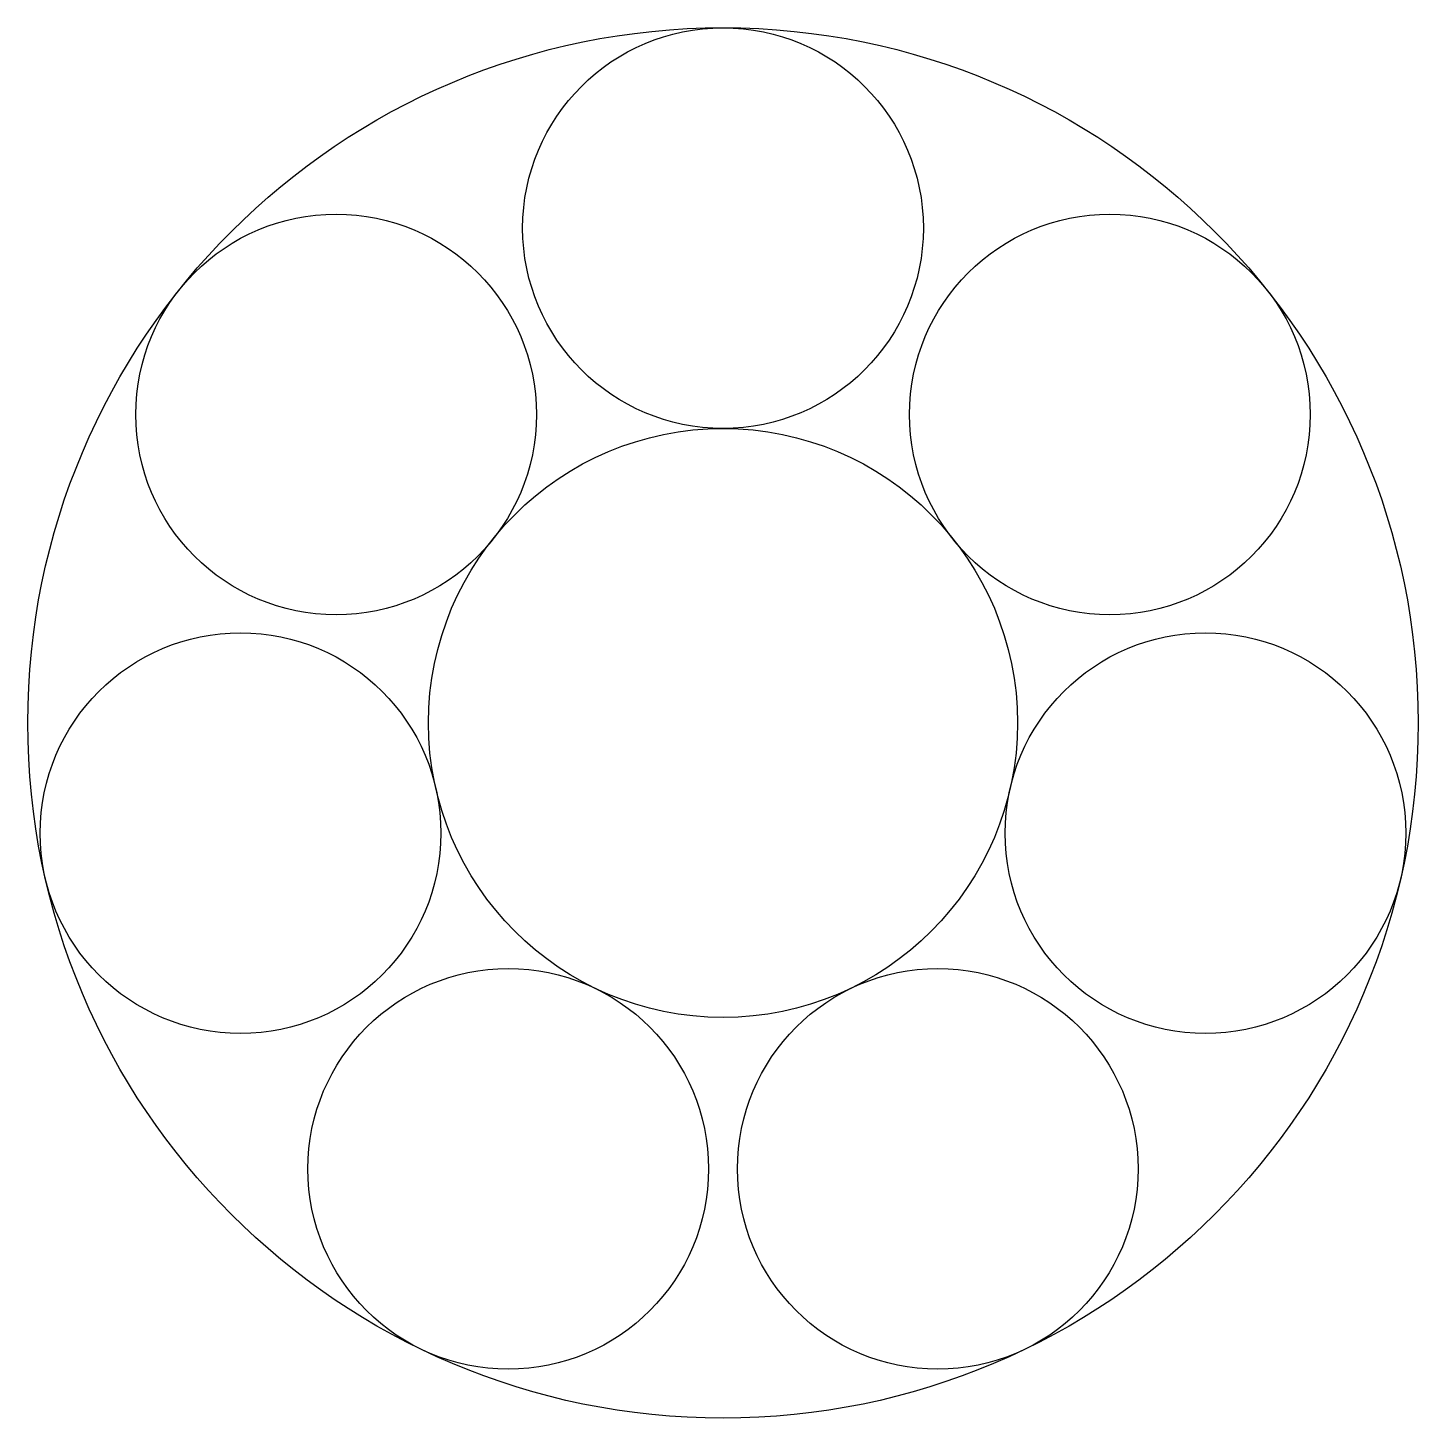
# Model space of a CAD drawing. Header units: millimetres. Extents: x 190 to 341, y 89 to 241.
import ezdxf

# ---------------------------------------------------------------- set-up
doc = ezdxf.new("R2010")
doc.units = ezdxf.units.MM
doc.header["$LTSCALE"] = 0.6

msp = doc.modelspace()

# ---------------------------------------------------------------- linework, layer by layer
for centre, radius in [((265.35, 164.95), 75.72), ((265.35, 218.85), 21.82), ((223.21, 198.55), 21.82), ((307.49, 198.55), 21.82), ((265.35, 164.95), 32.08), ((212.8, 152.95), 21.82), ((317.9, 152.95), 21.82), ((241.96, 116.38), 21.82), ((288.74, 116.38), 21.82)]:
    msp.add_circle(centre, radius)

doc.saveas('drawing.dxf')
